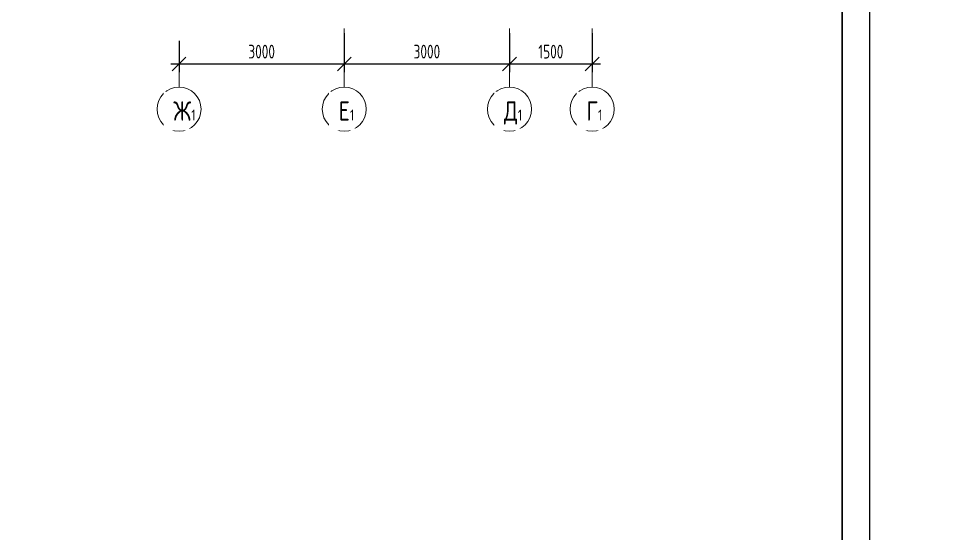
# Model space of a CAD drawing. Header units: millimetres. Extents: x -241391 to 8718866, y 0 to 143518.
# Drawn here: x -173145 to -156282, y 113634 to 122989 of the extents above; entities that cross this region are included whole.
import ezdxf
from ezdxf import colors
from ezdxf.entities.mleader import LeaderData, LeaderLine
from ezdxf.math import Vec2, Vec3

# ---------------------------------------------------------------- set-up
doc = ezdxf.new("R2010")
doc.units = ezdxf.units.MM
doc.header["$MEASUREMENT"] = 0
doc.header["$PDMODE"] = 3
doc.header["$PDSIZE"] = -4
doc.linetypes.add('CENTER', pattern=[2, 1.25, -0.25, 0.25, -0.25])
doc.layers.get('0').update_dxf_attribs({"color": 250, "lineweight": 9})
doc.layers.get('Defpoints').update_dxf_attribs({"color": 8})
doc.layers.add('_RAMKA', color=7, linetype='Continuous')
for name, color, linetype, lineweight in [('АР_Оси', 193, 'Continuous', 9), ('АР_Оси размеры', 164, 'Continuous', 9), ('АР_Отметки', 250, 'Continuous', 15)]:
    doc.layers.add(name, color=color, linetype=linetype, lineweight=lineweight)
doc.styles.add('ISOCPEUR', font='isocpeur.ttf', dxfattribs={"width": 0.7})
doc.styles.add('ГОСТ 2.304', font='isocpeur.ttf', dxfattribs={"width": 0.7})
doc.dimstyles.new('СПДС', dxfattribs={"dimscale": 100, "dimtxt": 2.5, "dimasz": 2.5, "dimexe": 1.5, "dimexo": 0, "dimgap": 1, "dimtad": 1, "dimdec": 0, "dimrnd": 1, "dimtxsty": 'ГОСТ 2.304', "dimblk": 'OBLIQUE', "dimcen": 2.5, "dimdle": 1.5, "dimadec": 0, "dimazin": 2, "dimtfac": 0.75, "dimtdec": 0, "dimtmove": 1, "dimatfit": 3, "dimfxl": 1, "dimtolj": 1, "dimarcsym": 1})

# ---------------------------------------------------------------- blocks, each defined once
blk = doc.blocks.new('_DotSmall')
at = {"color": 0, "linetype": 'ByBlock', "const_width": 0.5}
blk.add_lwpolyline([(-0.0625, 0, 1), (0.0625, 0, 1)], format="xyb", close=True, dxfattribs=at)
blk = doc.blocks.new('_Oblique')
at = {"color": 0, "linetype": 'ByBlock', "lineweight": -2}
blk.add_line((-0.5, -0.5), (0.5, 0.5), dxfattribs=at)
blk = doc.blocks.new('*D326')
at = {"layer": 'Defpoints', "color": 0, "ltscale": 100, "transparency": 16777216}
for p in [(-164232, 122726), (-162732, 122726), (-164232, 122163)]:
    blk.add_point(p, dxfattribs=at)
at = {"layer": 'АР_Оси размеры', "color": 0, "lineweight": -2, "ltscale": 100, "transparency": 16777216}
for p, q in [((-164232, 122726), (-164232, 122013)), ((-162732, 122726), (-162732, 122013)), ((-162582, 122163), (-164382, 122163))]:
    blk.add_line(p, q, dxfattribs=at)
at = {"layer": 'АР_Оси размеры', "color": 0, "lineweight": -2, "ltscale": 100, "transparency": 16777216, "xscale": 250, "yscale": 250, "zscale": 250, "rotation": 180}
blk.add_blockref('_Oblique', (-164232, 122163), dxfattribs=at)
at = {"layer": 'АР_Оси размеры', "color": 0, "lineweight": -2, "ltscale": 100, "transparency": 16777216, "xscale": 250, "yscale": 250, "zscale": 250}
blk.add_blockref('_Oblique', (-162732, 122163), dxfattribs=at)
at = {"layer": 'АР_Оси размеры', "color": 0, "ltscale": 100, "transparency": 16777216, "insert": (-163482, 122388), "char_height": 250, "attachment_point": 5, "style": 'ГОСТ 2.304'}
blk.add_mtext('\\A1;1500', dxfattribs=at)
blk = doc.blocks.new('*D327')
at = {"layer": 'Defpoints', "color": 0, "ltscale": 100, "transparency": 16777216}
for p in [(-164232, 122726), (-167232, 122587), (-167232, 122163)]:
    blk.add_point(p, dxfattribs=at)
at = {"layer": 'АР_Оси размеры', "color": 0, "lineweight": -2, "ltscale": 100, "transparency": 16777216}
for p, q in [((-164232, 122726), (-164232, 122013)), ((-167232, 122587), (-167232, 122013)), ((-164082, 122163), (-167382, 122163))]:
    blk.add_line(p, q, dxfattribs=at)
at = {"layer": 'АР_Оси размеры', "color": 0, "lineweight": -2, "ltscale": 100, "transparency": 16777216, "xscale": 250, "yscale": 250, "zscale": 250, "rotation": 180}
blk.add_blockref('_Oblique', (-167232, 122163), dxfattribs=at)
at = {"layer": 'АР_Оси размеры', "color": 0, "lineweight": -2, "ltscale": 100, "transparency": 16777216, "xscale": 250, "yscale": 250, "zscale": 250}
blk.add_blockref('_Oblique', (-164232, 122163), dxfattribs=at)
at = {"layer": 'АР_Оси размеры', "color": 0, "ltscale": 100, "transparency": 16777216, "insert": (-165732, 122388), "char_height": 250, "attachment_point": 5, "style": 'ГОСТ 2.304'}
blk.add_mtext('\\A1;3000', dxfattribs=at)
blk = doc.blocks.new('*D328')
at = {"layer": 'Defpoints', "color": 0, "ltscale": 100, "transparency": 16777216}
for p in [(-167232, 122726), (-170232, 122587), (-170232, 122163)]:
    blk.add_point(p, dxfattribs=at)
at = {"layer": 'АР_Оси размеры', "color": 0, "lineweight": -2, "ltscale": 100, "transparency": 16777216}
for p, q in [((-167232, 122726), (-167232, 122013)), ((-170232, 122587), (-170232, 122013)), ((-167082, 122163), (-170382, 122163))]:
    blk.add_line(p, q, dxfattribs=at)
at = {"layer": 'АР_Оси размеры', "color": 0, "lineweight": -2, "ltscale": 100, "transparency": 16777216, "xscale": 250, "yscale": 250, "zscale": 250, "rotation": 180}
blk.add_blockref('_Oblique', (-170232, 122163), dxfattribs=at)
at = {"layer": 'АР_Оси размеры', "color": 0, "lineweight": -2, "ltscale": 100, "transparency": 16777216, "xscale": 250, "yscale": 250, "zscale": 250}
blk.add_blockref('_Oblique', (-167232, 122163), dxfattribs=at)
at = {"layer": 'АР_Оси размеры', "color": 0, "ltscale": 100, "transparency": 16777216, "insert": (-168732, 122388), "char_height": 250, "attachment_point": 5, "style": 'ГОСТ 2.304'}
blk.add_mtext('\\A1;3000', dxfattribs=at)

msp = doc.modelspace()

# ---------------------------------------------------------------- linework, layer by layer
at = {"layer": '_RAMKA', "color": 0}
msp.add_lwpolyline([(-241391.3, 81826.5), (-157691.3, 81826.5), (-157691.3, 141008.3), (-241391.3, 141008.3)], close=True, dxfattribs=at)
at = {"layer": '_RAMKA', "color": 0, "lineweight": 30}
msp.add_lwpolyline([(-239391.3, 82326.5), (-158191.3, 82326.5), (-158191.3, 140508.3), (-239391.3, 140508.3)], close=True, dxfattribs=at)
at = {"layer": 'АР_Оси', "color": 6, "linetype": 'CENTER', "ltscale": 1000}
for p, q in [((-167231.7, 121742.7, 2.1), (-167231.7, 122808.6, 2.1)), ((-164231.7, 121742.7, 2.1), (-164231.7, 122808.6, 2.1)), ((-162731.7, 121742.7, 2.1), (-162731.7, 122808.6, 2.1)), ((-170231.7, 121742.7, 2.1), (-170231.7, 122389.8, 2.1))]:
    msp.add_line(p, q, dxfattribs=at)
at = {"layer": 'АР_Оси', "color": 6}
for centre in [(-170231.7, 121342.7, 2.1), (-167231.7, 121342.7, 2.1), (-164231.7, 121342.7, 2.1), (-162731.7, 121342.7, 2.1)]:
    msp.add_circle(centre, 400, dxfattribs=at)

# ---------------------------------------------------------------- dimensions: what is measured, and where the dimension line sits
at = {"layer": 'АР_Оси размеры', "ltscale": 100}
for base, p1, p2, picture, middle in [((-170231.7, 122163.3, 2.1), (-167231.7, 122726.3, 2.1), (-170231.7, 122586.8, 2.1), '*D328', (-168731.7, 122388.3, 2.1)), ((-167231.7, 122163.3, 2.1), (-164231.7, 122726.3, 2.1), (-167231.7, 122586.8, 2.1), '*D327', (-165731.7, 122388.3, 2.1)), ((-164231.7, 122163.3, 2.1), (-162731.7, 122726.3, 2.1), (-164231.7, 122726.3, 2.1), '*D326', (-163481.7, 122388.3, 2.1))]:
    dim = msp.add_linear_dim(base=base, p1=p1, p2=p2, angle=180, dimstyle='СПДС', dxfattribs=at)
    dim.commit()
    dim.dimension.update_dxf_attribs({"geometry": picture, "text_midpoint": middle})

# ---------------------------------------------------------------- leaders
at = {"layer": 'АР_Отметки'}
ml = msp.add_multileader_mtext('Standard', dxfattribs=at)
ml.set_content('0,000', color=256, style='ISOCPEUR')
ml.set_leader_properties(color=256, linetype='Continuous', lineweight=-1)
ml.set_arrow_properties(name='DOTSMALL')
ml.build(insert=Vec2(0, 0))
ml.multileader.update_dxf_attribs({"has_text_frame": 1, "text_left_attachment_type": 4, "text_right_attachment_type": 4, "dogleg_length": 100, "arrow_head_size": 180})
ctx = ml.context
ctx.base_point, ctx.char_height, ctx.arrow_head_size, ctx.landing_gap_size, ctx.plane_origin = Vec3(-195801, 128738.8, 0), 250, 180, 50, Vec3(-194859.4, 127451.9, 0)
ctx.left_attachment, ctx.right_attachment = 4, 4
notes = []
notes.append((ctx, [(0, (0, 0, 0), (0, 0), (1, 0), 1, [])]))
ctx.mtext.insert, ctx.mtext.width, ctx.mtext.defined_height, ctx.mtext.line_spacing_style, ctx.mtext.flow_direction = Vec3(-195751, 129138.8, 0), 599.198, 407.5, 2, 5
ml = msp.add_multileader_mtext('Standard', dxfattribs=at)
ml.set_content('0,000', color=256, style='ISOCPEUR')
ml.set_leader_properties(color=256, linetype='Continuous', lineweight=-1)
ml.set_arrow_properties(name='DOTSMALL')
ml.build(insert=Vec2(0, 0))
ml.multileader.update_dxf_attribs({"has_text_frame": 1, "text_left_attachment_type": 4, "text_right_attachment_type": 4, "dogleg_length": 100, "arrow_head_size": 180})
ctx = ml.context
ctx.base_point, ctx.char_height, ctx.arrow_head_size, ctx.landing_gap_size, ctx.plane_origin = Vec3(-202583.9, 121652.2, 0), 250, 180, 50, Vec3(-204745.1, 120215.7, 0)
ctx.left_attachment, ctx.right_attachment = 4, 4
notes.append((ctx, [(0, (0, 0, 0), (0, 0), (1, 0), 1, [])]))
ctx.mtext.insert, ctx.mtext.width, ctx.mtext.line_spacing_style, ctx.mtext.flow_direction = Vec3(-202533.9, 122052.2, 0), 852.697, 2, 5
for ctx, leaders in notes:
    for number, flags, end, landing, length, lines in leaders:
        leader = LeaderData()
        leader.index, (leader.has_last_leader_line, leader.has_dogleg_vector, leader.attachment_direction) = number, flags
        leader.last_leader_point, leader.dogleg_vector, leader.dogleg_length = Vec3(end), Vec3(landing), length
        for number, points, colour, breaks in lines:
            line = LeaderLine()
            line.index, line.vertices, line.color, line.breaks = number, Vec3.list(points), colors.encode_raw_color(colour), breaks
            leader.lines.append(line)
        ctx.leaders.append(leader)

# ---------------------------------------------------------------- next in the draw order: texts
at = {"layer": 'АР_Оси', "color": 6, "char_height": 350, "width": 114.629, "attachment_point": 1, "line_spacing_factor": 1.149209, "style": 'ГОСТ 2.304', "bg_fill": 2}
for s, insert in [('{\\W0.8;Ж\\H0.57143x;1}', (-170335.2, 121484.7, 2.1)), ('{\\W0.8;Е\\H0.57143x;1}', (-167335.2, 121484.7, 2.1)), ('{\\W0.8;Д\\H0.57143x;1}', (-164335.2, 121484.7, 2.1)), ('{\\W0.8;Г\\H0.57143x;1}', (-162835.2, 121484.7, 2.1))]:
    msp.add_mtext(s, dxfattribs=dict(at, insert=insert))

doc.saveas('drawing.dxf')
